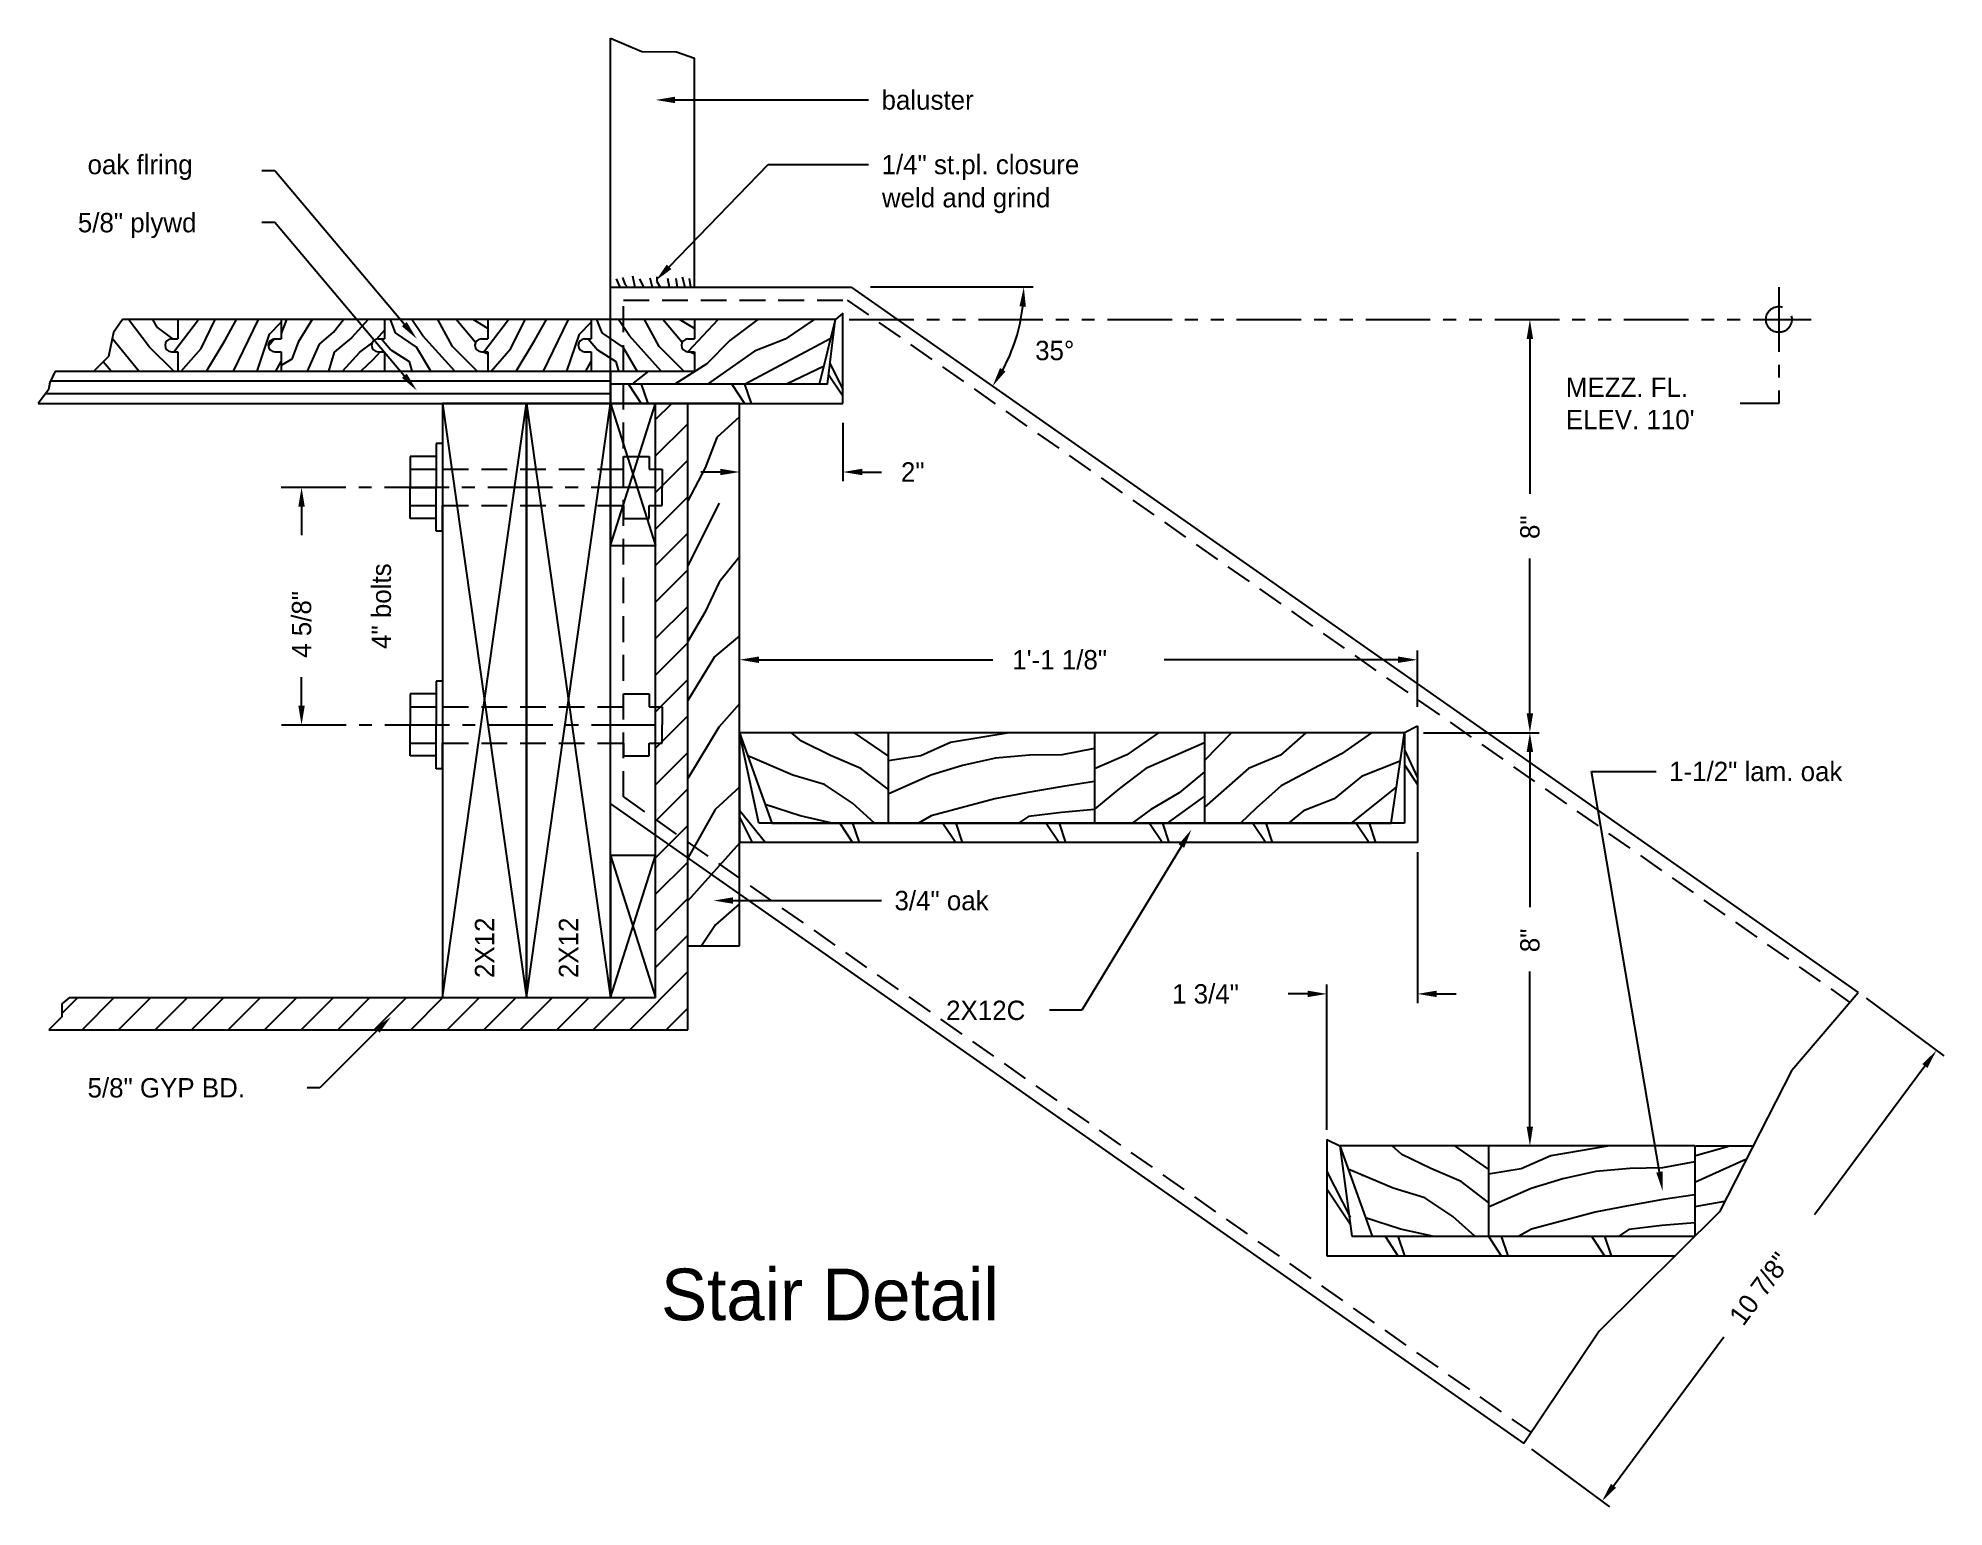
# Model space of a CAD drawing. Extents: x 3.7 to 40.6, y 0.9 to 29.3.
import ezdxf
from ezdxf.enums import TextEntityAlignment as Align

# ---------------------------------------------------------------- set-up
doc = ezdxf.new("R2010")
doc.units = 0
doc.header["$MEASUREMENT"] = 0
for name, pattern in [('CENTER', [2, 1.25, -0.25, 0.25, -0.25]), ('DASHED', [0.75, 0.5, -0.25]), ('PHANTOM', [2.5, 1.25, -0.25, 0.25, -0.25, 0.25, -0.25])]:
    doc.linetypes.add(name, pattern=pattern)
doc.layers.get('0').update_dxf_attribs({"color": 2, "linetype": 'CONTINUOUS'})
doc.layers.get('DEFPOINTS').update_dxf_attribs({"linetype": 'CONTINUOUS'})
for name, color, linetype in [('ANNOTATIONS', 7, 'CONTINUOUS'), ('CENTER-LINES', 4, 'CENTER'), ('GYPSUM', 7, 'CONTINUOUS'), ('OAK', 1, 'CONTINUOUS'), ('PHANTOM', 4, 'PHANTOM'), ('PINE', 2, 'CONTINUOUS'), ('PLYWOOD', 3, 'CONTINUOUS'), ('STEEL', 5, 'CONTINUOUS'), ('STEEL-HIDDEN', 5, 'DASHED'), ('WELD', 6, 'CONTINUOUS')]:
    doc.layers.add(name, color=color, linetype=linetype)
doc.dimstyles.get("Standard").update_dxf_attribs({"dimtxt": 0.18, "dimasz": 0.18, "dimexe": 0.18, "dimexo": 0.0625, "dimgap": 0.09, "dimtad": 0, "dimtih": 1, "dimtoh": 1, "dimdec": 4, "dimzin": 0, "dimcen": 0.09, "dimazin": 3, "dimtfac": 1, "dimtdec": 4, "dimtofl": 0, "dimtmove": 0, "dimatfit": 3, "dimtolj": 1, "dimtzin": 0})

# ---------------------------------------------------------------- blocks, each defined once
blk = doc.blocks.new('*D20')
at = {"color": 0, "linetype": 'BYBLOCK'}
for p, q in [((8.769, 20.25), (8.769, 19.7)), ((8.769, 16.4), (8.769, 16.95))]:
    blk.add_line(p, q, dxfattribs=at)
for points in [[(8.831, 20.25), (8.706, 20.25), (8.769, 20.625)], [(8.831, 16.4), (8.706, 16.4), (8.769, 16.025)]]:
    blk.add_solid(points, dxfattribs=at)
at = {"layer": 'DEFPOINTS', "color": 0, "linetype": 'BYBLOCK'}
for p in [(8.375, 20.625), (8.769, 20.625), (8.383, 16.025)]:
    blk.add_point(p, dxfattribs=at)
at = {"color": 0, "linetype": 'BYBLOCK'}
blk.add_text('4 5/8"', height=0.375, rotation=90, dxfattribs=at).set_placement((8.956, 17.325))
blk = doc.blocks.new('*D19')
at = {"color": 0, "linetype": 'BYBLOCK'}
blk.add_line((22.934, 24.5), (19.788, 24.5), dxfattribs=at)
blk.add_arc((19.413, 24.5), 3.341, 331.4347, 353.5653, dxfattribs=at)
for points in [[(22.67, 24.129), (22.795, 24.122), (22.754, 24.5)], [(22.294, 22.935), (22.4, 22.87), (22.15, 22.584)]]:
    blk.add_solid(points, dxfattribs=at)
at = {"layer": 'DEFPOINTS', "color": 0, "linetype": 'BYBLOCK'}
for p in [(14.75, 24.5), (19.413, 24.5), (19.413, 24.5), (38.914, 10.846)]:
    blk.add_point(p, dxfattribs=at)
at = {"color": 0, "linetype": 'BYBLOCK'}
blk.add_text('35%%d', height=0.375, dxfattribs=at).set_placement((22.974, 23.087))
blk = doc.blocks.new('*D18')
at = {"color": 0, "linetype": 'BYBLOCK'}
for p, q in [((19.25, 21.875), (19.25, 20.742)), ((16.875, 20.922), (16.5, 20.922)), ((19.625, 20.922), (20, 20.922))]:
    blk.add_line(p, q, dxfattribs=at)
for points in [[(16.875, 20.86), (16.875, 20.985), (17.25, 20.922)], [(19.625, 20.86), (19.625, 20.985), (19.25, 20.922)]]:
    blk.add_solid(points, dxfattribs=at)
at = {"layer": 'DEFPOINTS', "color": 0, "linetype": 'BYBLOCK'}
for p in [(19.25, 22.25), (17.25, 21.025), (19.25, 20.922)]:
    blk.add_point(p, dxfattribs=at)
at = {"color": 0, "linetype": 'BYBLOCK'}
blk.add_text('2"', height=0.375, dxfattribs=at).set_placement((20.375, 20.735))
blk = doc.blocks.new('*D17')
at = {"color": 0, "linetype": 'BYBLOCK'}
for p, q in [((30.375, 16.375), (30.375, 17.467)), ((17.625, 17.287), (22.156, 17.287)), ((30, 17.287), (25.469, 17.287))]:
    blk.add_line(p, q, dxfattribs=at)
for points in [[(17.625, 17.225), (17.625, 17.35), (17.25, 17.287)], [(30, 17.225), (30, 17.35), (30.375, 17.287)]]:
    blk.add_solid(points, dxfattribs=at)
at = {"layer": 'DEFPOINTS', "color": 0, "linetype": 'BYBLOCK'}
for p in [(30.375, 17.287), (17.25, 16.957), (30.375, 16)]:
    blk.add_point(p, dxfattribs=at)
at = {"color": 0, "linetype": 'BYBLOCK'}
blk.add_text('1\'-1 1/8"', height=0.375, dxfattribs=at).set_placement((22.531, 17.1))
blk = doc.blocks.new('*D16')
at = {"color": 0, "linetype": 'BYBLOCK'}
for p, q in [((32.554, 23.5), (32.554, 20.5)), ((32.554, 16.25), (32.554, 19.25))]:
    blk.add_line(p, q, dxfattribs=at)
for points in [[(32.616, 23.5), (32.491, 23.5), (32.554, 23.875)], [(32.616, 16.25), (32.491, 16.25), (32.554, 15.875)]]:
    blk.add_solid(points, dxfattribs=at)
at = {"layer": 'DEFPOINTS', "color": 0, "linetype": 'BYBLOCK'}
for p in [(31.77, 23.875), (32.554, 23.875), (30.125, 15.875)]:
    blk.add_point(p, dxfattribs=at)
at = {"color": 0, "linetype": 'BYBLOCK'}
blk.add_text('8"', height=0.375, rotation=90, dxfattribs=at).set_placement((32.741, 19.625))
blk = doc.blocks.new('*D15')
at = {"color": 0, "linetype": 'BYBLOCK'}
for p, q in [((30.494, 15.875), (32.734, 15.875)), ((32.554, 15.5), (32.554, 12.5)), ((32.554, 8.25), (32.554, 11.25))]:
    blk.add_line(p, q, dxfattribs=at)
for points in [[(32.616, 15.5), (32.491, 15.5), (32.554, 15.875)], [(32.616, 8.25), (32.491, 8.25), (32.554, 7.875)]]:
    blk.add_solid(points, dxfattribs=at)
at = {"layer": 'DEFPOINTS', "color": 0, "linetype": 'BYBLOCK'}
for p in [(30.125, 15.875), (32.554, 15.875), (32.185, 7.875)]:
    blk.add_point(p, dxfattribs=at)
at = {"color": 0, "linetype": 'BYBLOCK'}
blk.add_text('8"', height=0.375, rotation=90, dxfattribs=at).set_placement((32.741, 11.625))
blk = doc.blocks.new('*D14')
at = {"color": 0, "linetype": 'BYBLOCK'}
for p, q in [((39.064, 10.734), (40.571, 9.616)), ((40.203, 9.422), (38.063, 6.538)), ((34.172, 1.295), (36.312, 4.179)), ((32.587, 2.004), (34.093, 0.886))]:
    blk.add_line(p, q, dxfattribs=at)
for points in [[(40.253, 9.385), (40.152, 9.46), (40.426, 9.723)], [(34.222, 1.258), (34.122, 1.332), (33.949, 0.994)]]:
    blk.add_solid(points, dxfattribs=at)
at = {"layer": 'DEFPOINTS', "color": 0, "linetype": 'BYBLOCK'}
for p in [(38.914, 10.846), (40.426, 9.723), (32.437, 2.116)]:
    blk.add_point(p, dxfattribs=at)
at = {"color": 0, "linetype": 'BYBLOCK'}
blk.add_text('10 7/8"', height=0.375, rotation=53.4261, dxfattribs=at).set_placement((36.686, 4.368))
blk = doc.blocks.new('*D13')
at = {"color": 0, "linetype": 'BYBLOCK'}
for p, q in [((30.375, 13.562), (30.375, 10.638)), ((28.25, 10.818), (27.875, 10.818)), ((28.625, 8.187), (28.625, 10.998)), ((30.75, 10.818), (31.125, 10.818))]:
    blk.add_line(p, q, dxfattribs=at)
for points in [[(28.25, 10.756), (28.25, 10.881), (28.625, 10.818)], [(30.75, 10.756), (30.75, 10.881), (30.375, 10.818)]]:
    blk.add_solid(points, dxfattribs=at)
at = {"layer": 'DEFPOINTS', "color": 0, "linetype": 'BYBLOCK'}
for p in [(30.375, 13.75), (28.625, 10.818), (28.625, 8)]:
    blk.add_point(p, dxfattribs=at)
at = {"color": 0, "linetype": 'BYBLOCK'}
blk.add_text('1 3/4"', height=0.375, dxfattribs=at).set_placement((25.625, 10.631))
blk = doc.blocks.new('BOLT-HALF', base_point=(10.875, 21.025))
for p, q in [((11.375, 21.875), (11.375, 21.025)), ((11.5, 21.875), (11.375, 21.875)), ((10.875, 21.625), (10.875, 21.025)), ((11.375, 21.625), (10.875, 21.625)), ((10.875, 21.375), (11.375, 21.375)), ((10.875, 21.025), (11.372, 21.025))]:
    blk.add_line(p, q)
at = {"layer": 'STEEL-HIDDEN'}
for p, q in [((11.5, 21.875), (11.5, 21.375)), ((15, 21.375), (15, 21.625)), ((15, 21.625), (15.5, 21.625)), ((15.5, 21.625), (15.5, 21.375)), ((11.5, 21.375), (15, 21.375)), ((15.5, 21.375), (15.75, 21.375)), ((15.75, 21.375), (15.75, 21.025))]:
    blk.add_line(p, q, dxfattribs=at)
blk = doc.blocks.new('BOLT', base_point=(10.875, 21.025))
blk.add_blockref('BOLT-HALF', (10.875, 21.025))
at = {"yscale": -1}
blk.add_blockref('BOLT-HALF', (10.875, 21.025), dxfattribs=at)
blk = doc.blocks.new('OAK-BOARD-2', base_point=(20.125, 21.125))
for p, q in [((20.125, 21.125), (20.125, 19.375)), ((24.125, 21.125), (20.125, 21.125)), ((22.472, 21.125), (21.336, 20.932)), ((24.125, 21.125), (24.125, 19.375)), ((20.763, 20.679), (20.125, 20.58)), ((21.336, 20.932), (20.763, 20.679)), ((22.864, 20.687), (22.207, 20.632)), ((23.499, 20.698), (22.864, 20.687)), ((24.125, 20.817), (23.499, 20.698)), ((20.953, 20.303), (20.125, 19.938)), ((21.569, 20.49), (20.953, 20.303)), ((22.207, 20.632), (21.569, 20.49)), ((22.83, 19.965), (22.193, 19.845)), ((23.511, 20.085), (22.83, 19.965)), ((24.125, 20.177), (23.511, 20.085)), ((22.193, 19.845), (20.962, 19.515)), ((23.481, 19.582), (22.844, 19.505)), ((24.125, 19.636), (23.481, 19.582)), ((20.125, 19.375), (24.125, 19.375)), ((20.962, 19.515), (20.713, 19.375)), ((22.844, 19.505), (22.651, 19.375))]:
    blk.add_line(p, q)
blk = doc.blocks.new('OAK-BOARD-1', base_point=(17.25, 21.125))
for p, q in [((20.125, 21.125), (17.25, 21.125)), ((17.25, 21.125), (17.875, 19.375)), ((18.447, 20.958), (18.259, 21.125)), ((20.125, 20.677), (19.476, 21.125)), ((20.125, 21.125), (20.125, 19.375)), ((18.283, 20.304), (17.41, 20.677)), ((19.012, 20.686), (18.447, 20.958)), ((19.599, 20.435), (19.012, 20.686)), ((17.696, 20.555), (17.674, 20.555)), ((18.893, 20.119), (18.283, 20.304)), ((20.125, 20.032), (19.599, 20.435)), ((19.434, 19.76), (18.893, 20.119)), ((18.423, 19.514), (17.747, 19.734)), ((19.864, 19.375), (19.434, 19.76)), ((17.875, 19.375), (20.125, 19.375)), ((19.041, 19.375), (18.423, 19.514))]:
    blk.add_line(p, q)
blk = doc.blocks.new('FLOOR-BOARD', base_point=(11.125, 30.375))
for p, q in [((11.125, 31.375), (11.125, 31)), ((13.125, 31.375), (11.125, 31.375)), ((13.125, 31.375), (13.125, 31)), ((11, 31), (11.125, 31)), ((13, 31), (13.125, 31)), ((11, 30.75), (11.125, 30.75)), ((11.125, 30.75), (11.125, 30.375)), ((13, 30.75), (13.125, 30.75)), ((13.125, 30.75), (13.125, 30.375)), ((11.125, 30.375), (13.125, 30.375))]:
    blk.add_line(p, q)
for centre in [(11, 30.875), (13, 30.875)]:
    blk.add_arc(centre, 0.125, 90, 270)
blk = doc.blocks.new('OAK-FLOOR-3', base_point=(11.125, 30.375))
for p, q in [((11.047, 30.75), (11.523, 31.375)), ((11.573, 30.814), (11.847, 31.375)), ((12.039, 30.972), (12.262, 31.375)), ((12.201, 30.375), (12.687, 31.375)), ((12.656, 30.375), (12.899, 31.093)), ((12.899, 31.093), (13.125, 31.324)), ((11.189, 30.375), (11.573, 30.814)), ((11.675, 30.375), (12.039, 30.972)), ((13.021, 30.375), (13.125, 30.559))]:
    blk.add_line(p, q)
blk.add_blockref('FLOOR-BOARD', (11.125, 30.375))
blk = doc.blocks.new('OAK-FLOOR-1', base_point=(11.125, 30.375))
for p, q in [((11.229, 31.375), (11.125, 31.105)), ((11.725, 31.375), (11.452, 30.935)), ((12.14, 31.13), (12.332, 31.375)), ((12.808, 31.375), (12.484, 31.02)), ((10.996, 31), (10.876, 30.86)), ((11.867, 30.899), (12.14, 31.13)), ((12.484, 31.02), (12.15, 30.741)), ((12.967, 30.996), (13.125, 31.166)), ((11.452, 30.935), (11.33, 30.607)), ((11.634, 30.375), (11.867, 30.899)), ((12.15, 30.741), (12.039, 30.375)), ((12.312, 30.375), (12.646, 30.741)), ((12.646, 30.741), (12.881, 30.914)), ((13.041, 30.75), (12.899, 30.595)), ((13, 30.75), (13.125, 30.75)), ((11.33, 30.607), (11.125, 30.486)), ((12.899, 30.595), (12.666, 30.375))]:
    blk.add_line(p, q)
blk.add_blockref('FLOOR-BOARD', (11.125, 30.375))
blk = doc.blocks.new('OAK-FLOOR-2', base_point=(11.125, 30.375))
for p, q in [((11.341, 31.117), (11.239, 31.375)), ((11.867, 31.057), (11.654, 31.375)), ((12.444, 30.85), (12.16, 31.375)), ((12.886, 30.927), (12.515, 31.375)), ((13.125, 31.202), (12.839, 31.375)), ((11.067, 31), (11.249, 30.789)), ((11.745, 30.838), (11.341, 31.117)), ((12.484, 30.375), (11.867, 31.057)), ((11.249, 30.789), (11.604, 30.559)), ((12.019, 30.375), (11.745, 30.838)), ((12.92, 30.375), (12.444, 30.85)), ((13.125, 30.704), (13.031, 30.75)), ((11.604, 30.559), (11.654, 30.375))]:
    blk.add_line(p, q)
blk.add_blockref('FLOOR-BOARD', (11.125, 30.375))
blk = doc.blocks.new('STEEL-MARK', base_point=(26, 18.875))
for p, q in [((25.75, 19.25), (26, 18.875)), ((26, 19.25), (26.125, 18.875))]:
    blk.add_line(p, q)
blk = doc.blocks.new('LUMBER', base_point=(17.0287, 15.4956))
for p, q in [((17.0287, 16.4956), (18.0287, 15.4956)), ((17.0287, 15.4956), (18.0287, 16.4956)), ((17.0287, 16.4956), (17.0287, 15.4956)), ((18.0287, 16.4956), (17.0287, 16.4956)), ((18.0287, 15.4956), (18.0287, 16.4956)), ((17.0287, 15.4956), (18.0287, 15.4956))]:
    blk.add_line(p, q)
blk = doc.blocks.new('1X3', base_point=(17.19, 14.679))
at = {"xscale": 0.875, "yscale": 2.75, "zscale": 0.875}
blk.add_blockref('LUMBER', (17.19, 14.679), dxfattribs=at)
blk = doc.blocks.new('2X12', base_point=(10.125, 16.25))
at = {"xscale": 1.625, "yscale": 11.5, "zscale": 1.625}
blk.add_blockref('LUMBER', (10.125, 16.25), dxfattribs=at)
blk = doc.blocks.new('*X12')
for p, q in [((15.625, 26.939), (15.936, 27.25)), ((15.625, 26.232), (16.25, 26.857)), ((15.625, 25.524), (16.25, 26.149)), ((15.625, 24.817), (16.25, 25.442)), ((15.625, 24.11), (16.25, 24.735)), ((15.625, 23.403), (16.25, 24.028)), ((15.625, 22.696), (16.25, 23.321)), ((15.625, 21.989), (16.25, 22.614)), ((15.625, 21.282), (16.25, 21.907)), ((15.625, 20.575), (16.25, 21.2)), ((15.625, 19.868), (16.25, 20.493)), ((15.625, 19.161), (16.25, 19.786)), ((15.625, 18.453), (16.25, 19.078)), ((15.625, 17.746), (16.25, 18.371)), ((15.625, 17.039), (16.25, 17.664)), ((15.625, 16.332), (16.25, 16.957)), ((15.125, 15.125), (16.25, 16.25)), ((4.125, 15.439), (4.436, 15.75)), ((4.518, 15.125), (5.143, 15.75)), ((5.226, 15.125), (5.851, 15.75)), ((5.933, 15.125), (6.558, 15.75)), ((6.64, 15.125), (7.265, 15.75)), ((7.347, 15.125), (7.972, 15.75)), ((8.054, 15.125), (8.679, 15.75)), ((8.761, 15.125), (9.386, 15.75)), ((9.468, 15.125), (10.093, 15.75)), ((10.175, 15.125), (10.8, 15.75)), ((10.882, 15.125), (11.507, 15.75)), ((11.589, 15.125), (12.214, 15.75)), ((12.297, 15.125), (12.922, 15.75)), ((13.004, 15.125), (13.629, 15.75)), ((13.711, 15.125), (14.336, 15.75)), ((14.418, 15.125), (15.043, 15.75)), ((15.832, 15.125), (16.25, 15.543))]:
    blk.add_line(p, q)

msp = doc.modelspace()

# ---------------------------------------------------------------- linework, layer by layer
at = {"layer": 'ANNOTATIONS'}
for p, q in [((16, 28.125), (19.75, 28.125)), ((8.25, 26.75), (8, 26.75)), ((10.75777, 23.78627), (8.25, 26.75)), ((15.88589, 24.89438), (17.80407, 26.875)), ((17.80407, 26.875), (19.75, 26.875)), ((8.25, 25.75), (8, 25.75)), ((10.75777, 22.78627), (8.25, 25.75)), ((35.06243, 7.36974), (33.75, 15.125)), ((33.75, 15.125), (35, 15.125)), ((25.80538, 13.67945), (23.875, 10.5)), ((17.125, 12.625), (20, 12.625)), ((23.875, 10.5), (23.25, 10.5)), ((10.23483, 10.10983), (9.125, 9)), ((9.125, 9), (8.875, 9))]:
    msp.add_line(p, q, dxfattribs=at)
for points in [[(16, 28.0625), (16, 28.1875), (15.625, 28.125)], [(15.93078, 24.8509), (15.84099, 24.93786), (15.625, 24.625)], [(10.71006, 23.7459), (10.80548, 23.82664), (11, 23.5)], [(10.71006, 22.7459), (10.80548, 22.82664), (11, 22.5)], [(25.85881, 13.64702), (25.75196, 13.71189), (26, 14)], [(17.125, 12.5625), (17.125, 12.6875), (16.75, 12.625)], [(10.27903, 10.06564), (10.19064, 10.15403), (10.5, 10.375)], [(35.0008, 7.35931), (35.12405, 7.38017), (35.125, 7)]]:
    msp.add_solid(points, dxfattribs=at)
at = {"layer": 'CENTER-LINES'}
for p, q in [((15.625, 20.625), (8.375, 20.625)), ((8.38279, 16.0248), (15.60985, 16.0248))]:
    msp.add_line(p, q, dxfattribs=at)
at = {"layer": 'GYPSUM'}
for p, q in [((15.625, 10.75), (15.625, 22.25)), ((16.25, 22.25), (15.625, 22.25)), ((16.25, 10.125), (16.25, 22.25)), ((4.27451, 10.75), (4.125, 10.625)), ((4.27451, 10.75), (15.625, 10.75)), ((4.125, 10.375), (3.875, 10.125)), ((4.125, 10.625), (4.125, 10.375)), ((3.875, 10.125), (16.25, 10.125))]:
    msp.add_line(p, q, dxfattribs=at)
at = {"layer": 'OAK'}
for p, q in [((5.125, 23.625), (5.03008, 23.15988)), ((5.3012, 23.875), (5.125, 23.625)), ((19.11102, 23.875), (5.3012, 23.875)), ((5.82266, 23.33967), (5.4183, 23.875)), ((5.9743, 23.72381), (5.89006, 23.875)), ((6.27757, 23.5), (5.9743, 23.72381)), ((16.82833, 23.8653), (16.25, 23.25)), ((17.60166, 23.875), (17.06245, 23.46737)), ((18.69407, 23.875), (18.13546, 23.49319)), ((18.79871, 22.625), (19.11102, 23.875)), ((5.62048, 22.875), (5.10152, 23.50992)), ((6.29442, 22.875), (5.82266, 23.33967)), ((17.06245, 23.46737), (16.6171, 23.01515)), ((17.54059, 23.26237), (16.63088, 22.625)), ((19.01829, 23.50384), (17.35579, 22.625)), ((18.13546, 23.49319), (17.54059, 23.26237)), ((5.03008, 23.15988), (4.74892, 22.875)), ((5.08134, 22.875), (4.9257, 23.05412)), ((16.6171, 23.01515), (15.99979, 22.625)), ((18.88582, 22.97364), (18.15835, 22.625)), ((4.74892, 22.875), (6.375, 22.875)), ((14.75, 22.875), (14.75, 22.625)), ((18.79871, 22.625), (14.75, 22.625)), ((15.4896, 22.875), (15.1881, 22.64506)), ((16.25, 11.75), (16.25, 22.25)), ((17.25, 22.25), (16.25, 22.25)), ((17.25, 11.75), (17.25, 22.25)), ((17.25, 21.99235), (16.81212, 21.58908)), ((16.81212, 21.58908), (16.5834, 21.00189)), ((16.5834, 21.00189), (16.25, 20.36209)), ((16.85653, 20.31875), (16.25, 19.11116)), ((17.2551, 19.28328), (16.85278, 18.78656)), ((16.85278, 18.78656), (16.58029, 18.20011)), ((16.58029, 18.20011), (16.25, 17.63793)), ((17.25, 17.74997), (16.76295, 17.34337)), ((16.76295, 17.34337), (16.25, 16.49997)), ((17.25, 16.43294), (16.84966, 15.98478)), ((16.84966, 15.98478), (16.25, 14.98843)), ((26.25, 15.875), (24.125, 15.875)), ((25.35943, 15.875), (24.74694, 15.44938)), ((30.125, 15.875), (26.25, 15.875)), ((26.77405, 15.875), (26.25, 15.33864)), ((26.25, 15.875), (26.25, 14.125)), ((28.21548, 15.875), (27.72414, 15.43966)), ((29.48728, 15.875), (28.90699, 15.46834)), ((29.86538, 14.125), (30.125, 15.875)), ((26.25, 15.68173), (25.11456, 15.18056)), ((24.74694, 15.44938), (24.125, 15.17486)), ((25.11456, 15.18056), (24.60465, 14.79508)), ((27.10774, 15.18476), (26.25, 14.43223)), ((27.72414, 15.43966), (27.10774, 15.18476)), ((28.90699, 15.46834), (27.73848, 14.84823)), ((30.04321, 15.3237), (29.29549, 15.02542)), ((17.25, 14.82167), (16.77916, 14.38804)), ((24.60465, 14.79508), (24.125, 14.39768)), ((26.25, 15.11629), (25.76336, 14.71002)), ((27.73848, 14.84823), (27.25121, 14.4165)), ((29.29549, 15.02542), (28.76443, 14.59425)), ((29.96975, 14.8285), (29.09564, 14.125)), ((25.76336, 14.71002), (25.21079, 14.39093)), ((26.25, 14.64629), (25.53016, 14.125)), ((27.25121, 14.4165), (26.95217, 14.125)), ((28.76443, 14.59425), (28.17021, 14.36096)), ((16.77916, 14.38804), (16.25, 13.44353)), ((24.125, 14.125), (29.86538, 14.125)), ((25.21079, 14.39093), (24.8507, 14.125)), ((28.17021, 14.36096), (27.87959, 14.125)), ((17.25, 13.73474), (16.25, 12.62011)), ((17.25, 12.56344), (16.78557, 12.15522)), ((16.78557, 12.15522), (16.51364, 11.75)), ((16.25, 11.75), (17.25, 11.75)), ((35.76088, 7.69073), (36.42404, 7.875)), ((35.76088, 7.875), (36.87774, 7.875)), ((35.76088, 7.18204), (36.74902, 7.62289)), ((35.75, 6.7003), (36.33121, 6.80451))]:
    msp.add_line(p, q, dxfattribs=at)
at = {"layer": 'PHANTOM'}
for p, q in [((37.375, 24.5), (37.375, 22.25)), ((37.375, 24.125), (37.375, 23.875)), ((19.375, 23.875), (38, 23.875)), ((37.375, 22.25), (36.625, 22.25))]:
    msp.add_line(p, q, dxfattribs=at)
msp.add_circle((37.375, 23.875), 0.25, dxfattribs=at)
at = {"layer": 'PLYWOOD'}
for p, q in [((3.86565, 22.51281), (3.66751, 22.25)), ((3.89388, 22.6568), (3.86565, 22.51281)), ((4, 22.875), (3.89388, 22.6568)), ((3.90881, 22.6875), (14.75, 22.6875)), ((4, 22.875), (14.75, 22.875)), ((14.75, 22.875), (14.75, 22.25)), ((3.66751, 22.25), (14.75, 22.25)), ((14.75, 22.4375), (3.80887, 22.4375))]:
    msp.add_line(p, q, dxfattribs=at)
at = {"layer": 'STEEL'}
for p, q in [((14.75, 29.3223), (15.36022, 29.0624)), ((14.75, 14.5), (14.75, 29.3223)), ((15.36022, 29.0624), (16.03037, 29.05608)), ((16.03037, 29.05608), (16.375, 28.93523)), ((16.375, 24.5), (16.375, 28.93523)), ((14.75, 24.5), (19.41308, 24.5)), ((19.41308, 24.5), (38.91367, 10.84553)), ((19.25, 24), (19.10781, 23.875)), ((19.25, 22.25), (19.25, 24)), ((18.95024, 22.625), (19.10455, 23.84909)), ((19.00089, 23.02676), (19.25, 22.52122)), ((18.95024, 22.625), (14.75, 22.625)), ((18.97366, 22.81073), (19.25, 22.39622)), ((14.75, 22.25), (19.25, 22.25)), ((17.625, 14.125), (17.25, 15.875)), ((17.25, 15.875), (17.25, 13.75)), ((30.375, 16), (30.125, 15.875)), ((30.125, 15.875), (30.125, 14.125)), ((30.375, 16), (30.375, 13.75)), ((30.125, 15.54258), (30.375, 15)), ((30.125, 15.25), (30.375, 14.875)), ((14.75, 14.5), (32.43654, 2.11575)), ((17.25, 14.375), (17.75, 13.75)), ((17.5, 13.75), (17.25, 14.25)), ((30.125, 14.125), (17.625, 14.125)), ((30.375, 13.75), (17.25, 13.75)), ((37.62498, 9.33864), (38.91367, 10.84553)), ((37.62498, 9.33864), (36.22471, 6.59591)), ((28.625, 8), (28.625, 5.75)), ((28.625, 8), (28.875, 7.875)), ((28.875, 7.875), (29.10833, 6.125)), ((28.625, 7.38248), (29.07579, 6.4941)), ((28.625, 7.04528), (29.07579, 6.3691)), ((36.22471, 6.59591), (33.89553, 4.28537)), ((29.10833, 6.125), (35.75, 6.125)), ((28.625, 5.75), (35.37197, 5.75)), ((33.89553, 4.28537), (32.43654, 2.11575))]:
    msp.add_line(p, q, dxfattribs=at)
at = {"layer": 'STEEL-HIDDEN'}
for p, q in [((15, 14.63014), (15, 24.25)), ((15, 24.25), (19.33425, 24.25)), ((19.33425, 24.25), (38.75043, 10.65465)), ((15, 14.63014), (32.57607, 2.32324))]:
    msp.add_line(p, q, dxfattribs=at)
at = {"layer": 'WELD'}
for p, q in [((14.86146, 24.66413), (14.9319, 24.5)), ((14.98483, 24.69004), (15.02653, 24.55803)), ((15.02653, 24.55803), (15.08276, 24.5)), ((15.17693, 24.71922), (15.22278, 24.5)), ((15.31277, 24.66298), (15.39107, 24.5)), ((15.51009, 24.68176), (15.55145, 24.52787)), ((15.55145, 24.52787), (15.57845, 24.5)), ((15.64751, 24.70101), (15.648, 24.61021)), ((15.648, 24.61021), (15.71179, 24.5)), ((15.85761, 24.6752), (15.88398, 24.5)), ((16.01804, 24.66968), (16.04358, 24.5)), ((16.14086, 24.70101), (16.1878, 24.5)), ((16.2761, 24.66968), (16.30164, 24.5))]:
    msp.add_line(p, q, dxfattribs=at)

# ---------------------------------------------------------------- block references
at = {"layer": 'GYPSUM'}
msp.add_blockref('*X12', (0, -5), dxfattribs=at)
at = {"layer": 'OAK'}
for name, p in [('OAK-FLOOR-3', (6.375, 22.875)), ('OAK-FLOOR-1', (8.375, 22.875)), ('OAK-FLOOR-2', (10.375, 22.875)), ('OAK-FLOOR-3', (12.375, 22.875)), ('OAK-FLOOR-2', (14.375, 22.875)), ('OAK-BOARD-1', (17.25, 15.875)), ('OAK-BOARD-2', (20.125, 15.875)), ('OAK-BOARD-1', (28.875, 7.875)), ('OAK-BOARD-2', (31.75, 7.875))]:
    msp.add_blockref(name, p, dxfattribs=at)
at = {"layer": 'PINE'}
for name, p in [('2X12', (11.5, 10.75)), ('2X12', (13.125, 10.75)), ('1X3', (14.75, 19.5)), ('1X3', (14.75, 10.75))]:
    msp.add_blockref(name, p, dxfattribs=at)
at = {"layer": 'STEEL'}
for name, p in [('STEEL-MARK', (15.34748, 22.25)), ('STEEL-MARK', (17.34748, 22.25)), ('BOLT', (10.875, 20.625)), ('BOLT', (10.875, 16.0248)), ('STEEL-MARK', (19.4388, 13.75)), ('STEEL-MARK', (21.4388, 13.75)), ('STEEL-MARK', (23.4388, 13.75)), ('STEEL-MARK', (25.4388, 13.75)), ('STEEL-MARK', (27.4388, 13.75)), ('STEEL-MARK', (29.4388, 13.75)), ('STEEL-MARK', (30, 5.75)), ('STEEL-MARK', (32, 5.75)), ('STEEL-MARK', (34, 5.75))]:
    msp.add_blockref(name, p, dxfattribs=at)

# ---------------------------------------------------------------- texts
at = {"layer": 'ANNOTATIONS'}
for s, p in [('baluster', (20, 27.9375)), ('oak flring', (4.625, 26.6875)), ('1/4" st.pl. closure', (20, 26.6875)), ('weld and grind', (20.00714, 26.04548)), ('5/8" plywd', (4.4375, 25.5625)), ('1-1/2" lam. oak', (35.25, 14.9375)), ('3/4" oak', (20.25, 12.4375)), ('2X12C', (21.25, 10.3125)), ('5/8" GYP BD.', (4.625, 8.8125))]:
    msp.add_text(s, height=0.375, dxfattribs=at).set_placement(p)
msp.add_text('4" bolts', height=0.375, rotation=90, dxfattribs=at).set_placement((10.5, 18.3249), align=Align.CENTER)
for p in [(12.5, 11.125), (14.125, 11.125)]:
    msp.add_text('2X12', height=0.375, rotation=90, dxfattribs=at).set_placement(p)
msp.add_text('Stair Detail', height=1, dxfattribs=at).set_placement((19, 4.5), align=Align.CENTER)
at = {"layer": 'PHANTOM'}
for s, p in [('MEZZ. FL.', (33.25, 22.375)), ("ELEV. 110'", (33.25, 21.75))]:
    msp.add_text(s, height=0.375, dxfattribs=at).set_placement(p)

# ---------------------------------------------------------------- dimensions: what is measured, and where the dimension line sits
at = {"layer": 'ANNOTATIONS'}
dim = msp.add_angular_dim_2l(base=(22.1681, 22.61031), line1=((19.41308, 24.5), (38.91367, 10.84553)), line2=((14.75, 24.5), (19.41308, 24.5)), dimstyle='Standard', dxfattribs=at)
dim.commit()
dim.dimension.update_dxf_attribs({"geometry": '*D19', "text_midpoint": (23.41197, 23.27478), "dimtype": 130})
for base, p1, p2, picture, middle in [((32.55391, 23.875), (30.125, 15.875), (31.77025, 23.875), '*D16', (32.55391, 19.875)), ((8.76877, 20.625), (8.38279, 16.0248), (8.375, 20.625), '*D20', (8.76877, 18.3249)), ((32.55391, 15.875), (32.18465, 7.875), (30.125, 15.875), '*D15', (32.55391, 11.875))]:
    dim = msp.add_linear_dim(base=base, p1=p1, p2=p2, angle=90, dimstyle='Standard', dxfattribs=at)
    dim.commit()
    dim.dimension.update_dxf_attribs({"geometry": picture, "text_midpoint": middle})
for base, p1, p2, picture, middle in [((19.25, 20.92229), (17.25, 21.02475), (19.25, 22.25), '*D18', (20.625, 20.92229)), ((30.375, 17.28702), (17.25, 16.95683), (30.375, 16), '*D17', (23.8125, 17.28702)), ((28.625, 10.81831), (30.375, 13.75), (28.625, 8), '*D13', (26.5625, 10.81831))]:
    dim = msp.add_linear_dim(base=base, p1=p1, p2=p2, dimstyle='Standard', dxfattribs=at)
    dim.commit()
    dim.dimension.update_dxf_attribs({"geometry": picture, "text_midpoint": middle})
dim = msp.add_aligned_dim(p1=(32.436542, 2.11575), p2=(38.913675, 10.845534), distance=-1.883084, dimstyle='Standard', dxfattribs=at)
dim.commit()
dim.dimension.update_dxf_attribs({"geometry": '*D14', "text_midpoint": (37.187393, 5.35859)})

doc.saveas('drawing.dxf')
